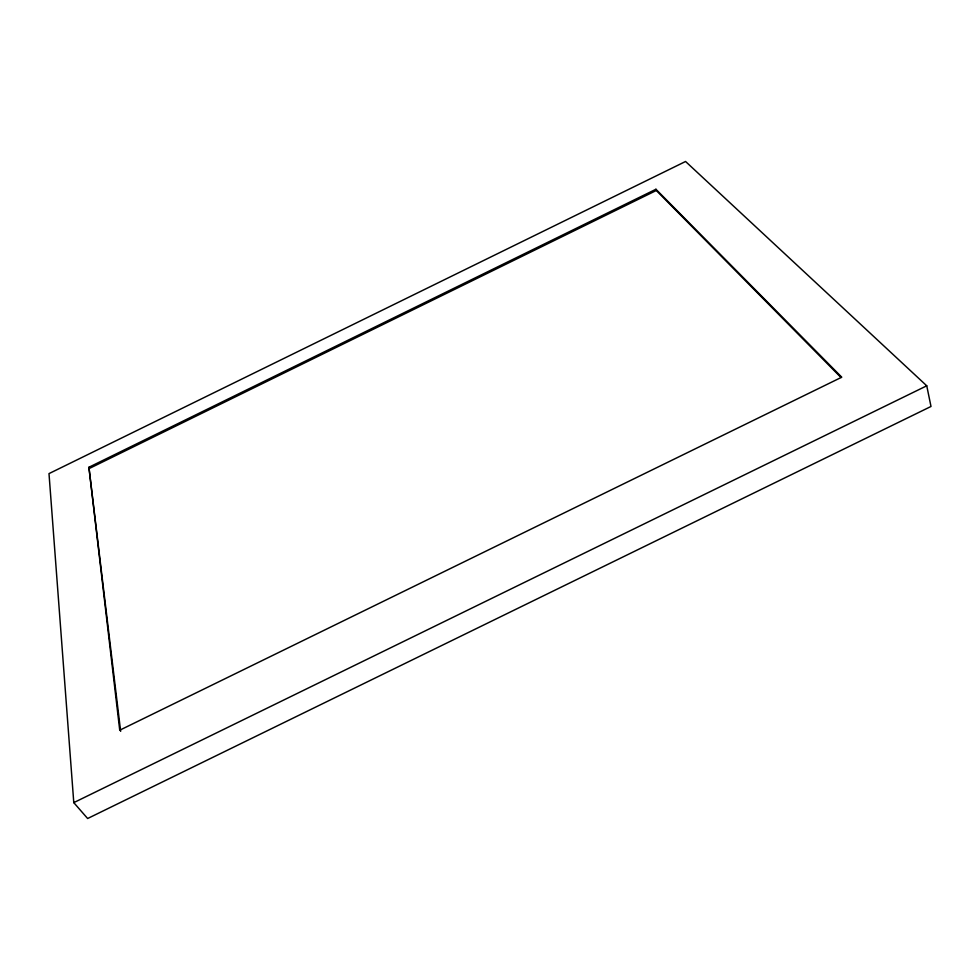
<?xml version="1.0" encoding="UTF-8"?>
<svg xmlns="http://www.w3.org/2000/svg" width="980" height="980" viewBox="0 0 980 980"><rect width="100%" height="100%" fill="white"/><g stroke="black" fill="none" stroke-linecap="round" stroke-linejoin="round"><path stroke-width="1.47" d="M88.923 467.252L655.939 189.263L841.759 377.19L119.731 730.21L88.923 467.252L120.638 731.35M89.658 468.305L656.331 190.488L841.036 377.521M73.782 802.632L926.749 385.802L931 406.467L87.637 818.508L73.782 802.632L49 473.61L685.559 161.492L926.749 385.802M655.939 189.263L656.331 190.488"/></g></svg>
